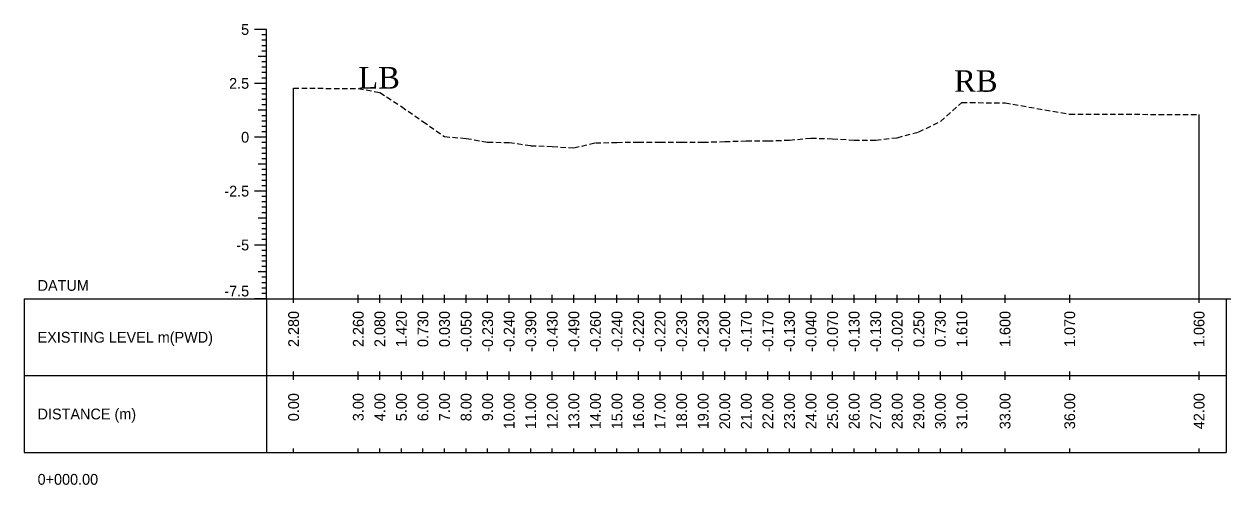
# Model space of a CAD drawing. Header units: inches. Extents: x 4752 to 6808, y -1487 to -426.
# Drawn here: x 4943 to 4998.9, y -1111.8 to -1090.4 of the extents above; entities that cross this region are included whole.
import ezdxf
from ezdxf.enums import TextEntityAlignment as Align

# ---------------------------------------------------------------- set-up
doc = ezdxf.new("R2010")
doc.units = ezdxf.units.IN
doc.header["$MEASUREMENT"] = 0
doc.linetypes.add('HIDDEN', pattern=[0.375, 0.25, -0.125])
doc.layers.add('CS_Drawing', color=7, linetype='Continuous')
doc.layers.add('GL', color=3, linetype='HIDDEN')
doc.styles.add('romans', font='romans.shx')

msp = doc.modelspace()

# ---------------------------------------------------------------- linework, layer by layer
at = {"layer": 'CS_Drawing'}
for p, q in [((4954.207, -1090.666), (4953.645, -1090.666)), ((4954.207, -1090.666), (4953.814, -1090.666)), ((4954.207, -1090.666), (4953.982, -1090.666)), ((4954.207, -1090.916), (4953.982, -1090.916)), ((4954.207, -1103.166), (4954.207, -1090.666)), ((4954.207, -1091.166), (4953.982, -1091.166)), ((4954.207, -1091.416), (4953.982, -1091.416)), ((4954.207, -1091.916), (4953.814, -1091.916)), ((4954.207, -1091.666), (4953.982, -1091.666)), ((4954.207, -1091.916), (4953.982, -1091.916)), ((4954.207, -1092.166), (4953.982, -1092.166)), ((4954.207, -1092.416), (4953.982, -1092.416)), ((4954.207, -1093.166), (4953.645, -1093.166)), ((4954.207, -1093.166), (4953.814, -1093.166)), ((4954.207, -1092.666), (4953.982, -1092.666)), ((4954.207, -1092.916), (4953.982, -1092.916)), ((4954.207, -1093.166), (4953.982, -1093.166)), ((4954.207, -1093.416), (4953.982, -1093.416)), ((4954.207, -1093.666), (4953.982, -1093.666)), ((4955.457, -1103.166), (4955.457, -1093.386)), ((4954.207, -1093.916), (4953.982, -1093.916)), ((4954.207, -1094.166), (4953.982, -1094.166)), ((4954.207, -1094.416), (4953.814, -1094.416)), ((4954.207, -1094.416), (4953.982, -1094.416)), ((4954.207, -1094.666), (4953.982, -1094.666)), ((4997.457, -1103.166), (4997.457, -1094.606)), ((4954.207, -1094.916), (4953.982, -1094.916)), ((4954.207, -1095.166), (4953.982, -1095.166)), ((4954.207, -1095.416), (4953.982, -1095.416)), ((4954.207, -1095.666), (4953.645, -1095.666)), ((4954.207, -1095.666), (4953.814, -1095.666)), ((4954.207, -1095.666), (4953.982, -1095.666)), ((4954.207, -1095.916), (4953.982, -1095.916)), ((4954.207, -1096.166), (4953.982, -1096.166)), ((4954.207, -1096.416), (4953.982, -1096.416)), ((4954.207, -1096.916), (4953.814, -1096.916)), ((4954.207, -1096.666), (4953.982, -1096.666)), ((4954.207, -1096.916), (4953.982, -1096.916)), ((4954.207, -1097.166), (4953.982, -1097.166)), ((4954.207, -1097.416), (4953.982, -1097.416)), ((4954.207, -1097.666), (4953.982, -1097.666)), ((4954.207, -1098.166), (4953.645, -1098.166)), ((4954.207, -1098.166), (4953.814, -1098.166)), ((4954.207, -1097.916), (4953.982, -1097.916)), ((4954.207, -1098.166), (4953.982, -1098.166)), ((4954.207, -1098.416), (4953.982, -1098.416)), ((4954.207, -1098.666), (4953.982, -1098.666)), ((4954.207, -1098.916), (4953.982, -1098.916)), ((4954.207, -1099.166), (4953.982, -1099.166)), ((4954.207, -1099.416), (4953.814, -1099.416)), ((4954.207, -1099.416), (4953.982, -1099.416)), ((4954.207, -1099.666), (4953.982, -1099.666)), ((4954.207, -1099.916), (4953.982, -1099.916)), ((4954.207, -1100.166), (4953.982, -1100.166)), ((4954.207, -1100.416), (4953.982, -1100.416)), ((4954.207, -1100.666), (4953.645, -1100.666)), ((4954.207, -1100.666), (4953.814, -1100.666)), ((4954.207, -1100.666), (4953.982, -1100.666)), ((4954.207, -1100.916), (4953.982, -1100.916)), ((4954.207, -1101.166), (4953.982, -1101.166)), ((4954.207, -1101.416), (4953.982, -1101.416)), ((4954.207, -1101.916), (4953.814, -1101.916)), ((4954.207, -1101.666), (4953.982, -1101.666)), ((4954.207, -1101.916), (4953.982, -1101.916)), ((4954.207, -1102.166), (4953.982, -1102.166)), ((4954.207, -1102.416), (4953.982, -1102.416)), ((4954.207, -1102.666), (4953.982, -1102.666)), ((4942.957, -1103.166), (4954.207, -1103.166)), ((4942.957, -1103.166), (4942.957, -1110.291)), ((4954.207, -1103.166), (4953.645, -1103.166)), ((4954.207, -1103.166), (4953.814, -1103.166)), ((4954.207, -1102.916), (4953.982, -1102.916)), ((4954.207, -1103.166), (4953.982, -1103.166)), ((4954.207, -1103.166), (4998.707, -1103.166)), ((4954.207, -1103.166), (4954.207, -1110.291)), ((4955.457, -1103.353), (4955.457, -1102.978)), ((4958.457, -1103.353), (4958.457, -1102.978)), ((4959.457, -1103.353), (4959.457, -1102.978)), ((4960.457, -1103.353), (4960.457, -1102.978)), ((4961.457, -1103.353), (4961.457, -1102.978)), ((4962.457, -1103.353), (4962.457, -1102.978)), ((4963.457, -1103.353), (4963.457, -1102.978)), ((4964.457, -1103.353), (4964.457, -1102.978)), ((4965.457, -1103.353), (4965.457, -1102.978)), ((4966.457, -1103.353), (4966.457, -1102.978)), ((4967.457, -1103.353), (4967.457, -1102.978)), ((4968.457, -1103.353), (4968.457, -1102.978)), ((4969.457, -1103.353), (4969.457, -1102.978)), ((4970.457, -1103.353), (4970.457, -1102.978)), ((4971.457, -1103.353), (4971.457, -1102.978)), ((4972.457, -1103.353), (4972.457, -1102.978)), ((4973.457, -1103.353), (4973.457, -1102.978)), ((4974.457, -1103.353), (4974.457, -1102.978)), ((4975.457, -1103.353), (4975.457, -1102.978)), ((4976.457, -1103.353), (4976.457, -1102.978)), ((4977.457, -1103.353), (4977.457, -1102.978)), ((4978.457, -1103.353), (4978.457, -1102.978)), ((4979.457, -1103.353), (4979.457, -1102.978)), ((4980.457, -1103.353), (4980.457, -1102.978)), ((4981.457, -1103.353), (4981.457, -1102.978)), ((4982.457, -1103.353), (4982.457, -1102.978)), ((4983.457, -1103.353), (4983.457, -1102.978)), ((4984.457, -1103.353), (4984.457, -1102.978)), ((4985.457, -1103.353), (4985.457, -1102.978)), ((4986.457, -1103.353), (4986.457, -1102.978)), ((4988.457, -1103.353), (4988.457, -1102.978)), ((4991.457, -1103.353), (4991.457, -1102.978)), ((4997.457, -1103.353), (4997.457, -1102.978)), ((4998.707, -1103.166), (4998.932, -1103.166)), ((4998.707, -1103.166), (4998.707, -1110.291)), ((4955.457, -1106.916), (4955.457, -1106.541)), ((4958.457, -1106.916), (4958.457, -1106.541)), ((4959.457, -1106.916), (4959.457, -1106.541)), ((4960.457, -1106.916), (4960.457, -1106.541)), ((4961.457, -1106.916), (4961.457, -1106.541)), ((4962.457, -1106.916), (4962.457, -1106.541)), ((4963.457, -1106.916), (4963.457, -1106.541)), ((4964.457, -1106.916), (4964.457, -1106.541)), ((4965.457, -1106.916), (4965.457, -1106.541)), ((4966.457, -1106.916), (4966.457, -1106.541)), ((4967.457, -1106.916), (4967.457, -1106.541)), ((4968.457, -1106.916), (4968.457, -1106.541)), ((4969.457, -1106.916), (4969.457, -1106.541)), ((4970.457, -1106.916), (4970.457, -1106.541)), ((4971.457, -1106.916), (4971.457, -1106.541)), ((4972.457, -1106.916), (4972.457, -1106.541)), ((4973.457, -1106.916), (4973.457, -1106.541)), ((4974.457, -1106.916), (4974.457, -1106.541)), ((4975.457, -1106.916), (4975.457, -1106.541)), ((4976.457, -1106.916), (4976.457, -1106.541)), ((4977.457, -1106.916), (4977.457, -1106.541)), ((4978.457, -1106.916), (4978.457, -1106.541)), ((4979.457, -1106.916), (4979.457, -1106.541)), ((4980.457, -1106.916), (4980.457, -1106.541)), ((4981.457, -1106.916), (4981.457, -1106.541)), ((4982.457, -1106.916), (4982.457, -1106.541)), ((4983.457, -1106.916), (4983.457, -1106.541)), ((4984.457, -1106.916), (4984.457, -1106.541)), ((4985.457, -1106.916), (4985.457, -1106.541)), ((4986.457, -1106.916), (4986.457, -1106.541)), ((4988.457, -1106.916), (4988.457, -1106.541)), ((4991.457, -1106.916), (4991.457, -1106.541)), ((4997.457, -1106.916), (4997.457, -1106.541)), ((4942.957, -1106.728), (4954.207, -1106.728)), ((4954.207, -1106.728), (4998.707, -1106.728)), ((4954.207, -1106.728), (4998.707, -1106.728)), ((4942.957, -1110.291), (4954.207, -1110.291)), ((4954.207, -1110.291), (4998.707, -1110.291)), ((4955.457, -1110.291), (4955.457, -1110.103)), ((4958.457, -1110.291), (4958.457, -1110.103)), ((4959.457, -1110.291), (4959.457, -1110.103)), ((4960.457, -1110.291), (4960.457, -1110.103)), ((4961.457, -1110.291), (4961.457, -1110.103)), ((4962.457, -1110.291), (4962.457, -1110.103)), ((4963.457, -1110.291), (4963.457, -1110.103)), ((4964.457, -1110.291), (4964.457, -1110.103)), ((4965.457, -1110.291), (4965.457, -1110.103)), ((4966.457, -1110.291), (4966.457, -1110.103)), ((4967.457, -1110.291), (4967.457, -1110.103)), ((4968.457, -1110.291), (4968.457, -1110.103)), ((4969.457, -1110.291), (4969.457, -1110.103)), ((4970.457, -1110.291), (4970.457, -1110.103)), ((4971.457, -1110.291), (4971.457, -1110.103)), ((4972.457, -1110.291), (4972.457, -1110.103)), ((4973.457, -1110.291), (4973.457, -1110.103)), ((4974.457, -1110.291), (4974.457, -1110.103)), ((4975.457, -1110.291), (4975.457, -1110.103)), ((4976.457, -1110.291), (4976.457, -1110.103)), ((4977.457, -1110.291), (4977.457, -1110.103)), ((4978.457, -1110.291), (4978.457, -1110.103)), ((4979.457, -1110.291), (4979.457, -1110.103)), ((4980.457, -1110.291), (4980.457, -1110.103)), ((4981.457, -1110.291), (4981.457, -1110.103)), ((4982.457, -1110.291), (4982.457, -1110.103)), ((4983.457, -1110.291), (4983.457, -1110.103)), ((4984.457, -1110.291), (4984.457, -1110.103)), ((4985.457, -1110.291), (4985.457, -1110.103)), ((4986.457, -1110.291), (4986.457, -1110.103)), ((4988.457, -1110.291), (4988.457, -1110.103)), ((4991.457, -1110.291), (4991.457, -1110.103)), ((4997.457, -1110.291), (4997.457, -1110.103))]:
    msp.add_line(p, q, dxfattribs=at)
at = {"layer": 'GL'}
msp.add_lwpolyline([(4955.457, -1093.386), (4958.457, -1093.406), (4959.457, -1093.586), (4960.457, -1094.246), (4961.457, -1094.936), (4962.457, -1095.636), (4963.457, -1095.716), (4964.457, -1095.896), (4965.457, -1095.906), (4966.457, -1096.056), (4967.457, -1096.096), (4968.457, -1096.156), (4969.457, -1095.926), (4970.457, -1095.906), (4971.457, -1095.886), (4972.457, -1095.886), (4973.457, -1095.896), (4974.457, -1095.896), (4975.457, -1095.866), (4976.457, -1095.836), (4977.457, -1095.836), (4978.457, -1095.796), (4979.457, -1095.706), (4980.457, -1095.736), (4981.457, -1095.796), (4982.457, -1095.796), (4983.457, -1095.686), (4984.457, -1095.416), (4985.457, -1094.936), (4986.457, -1094.056), (4988.457, -1094.066), (4991.457, -1094.596), (4997.457, -1094.606)], dxfattribs=at)

# ---------------------------------------------------------------- texts
at = {"char_height": 1, "width": 325.84704, "attachment_point": 1, "style": 'romans'}
for s, insert in [('{\\fTimes New Roman|b0|i0|c0|p18;LB}', (4958.457, -1092.406)), ('\\pi-1,l1;{\\fTimes New Roman|b0|i0|c0|p18;RB}', (4986.097, -1092.556))]:
    msp.add_mtext(s, dxfattribs=dict(at, insert=insert))
at = {"layer": 'CS_Drawing'}
for s, p in [('5', (4953.395, -1090.666)), ('2.5', (4953.395, -1093.166)), ('0', (4953.395, -1095.666)), ('-2.5', (4953.395, -1098.166)), ('-5', (4953.395, -1100.666))]:
    msp.add_text(s, height=0.5, dxfattribs=at).set_placement(p, align=Align.MIDDLE_RIGHT)
for s, p in [('DATUM', (4943.582, -1102.541)), ('EXISTING LEVEL m(PWD)', (4943.582, -1104.947)), ('DISTANCE (m)', (4943.582, -1108.509)), ('0+000.00', (4943.582, -1111.541))]:
    msp.add_text(s, height=0.5, dxfattribs=at).set_placement(p, align=Align.MIDDLE_LEFT)
msp.add_text('-7.5', height=0.5, dxfattribs=at).set_placement((4953.395, -1103.053), align=Align.RIGHT)
for s, p in [('2.280', (4955.457, -1103.728)), ('2.260', (4958.457, -1103.728)), ('2.080', (4959.457, -1103.728)), ('1.420', (4960.457, -1103.728)), ('0.730', (4961.457, -1103.728)), ('0.030', (4962.457, -1103.728)), ('-0.050', (4963.457, -1103.728)), ('-0.230', (4964.457, -1103.728)), ('-0.240', (4965.457, -1103.728)), ('-0.390', (4966.457, -1103.728)), ('-0.430', (4967.457, -1103.728)), ('-0.490', (4968.457, -1103.728)), ('-0.260', (4969.457, -1103.728)), ('-0.240', (4970.457, -1103.728)), ('-0.220', (4971.457, -1103.728)), ('-0.220', (4972.457, -1103.728)), ('-0.230', (4973.457, -1103.728)), ('-0.230', (4974.457, -1103.728)), ('-0.200', (4975.457, -1103.728)), ('-0.170', (4976.457, -1103.728)), ('-0.170', (4977.457, -1103.728)), ('-0.130', (4978.457, -1103.728)), ('-0.040', (4979.457, -1103.728)), ('-0.070', (4980.457, -1103.728)), ('-0.130', (4981.457, -1103.728)), ('-0.130', (4982.457, -1103.728)), ('-0.020', (4983.457, -1103.728)), ('0.250', (4984.457, -1103.728)), ('0.730', (4985.457, -1103.728)), ('1.610', (4986.457, -1103.728)), ('1.600', (4988.457, -1103.728)), ('1.070', (4991.457, -1103.728)), ('1.060', (4997.457, -1103.728)), ('0.00', (4955.457, -1107.541)), ('3.00', (4958.457, -1107.541)), ('4.00', (4959.457, -1107.541)), ('5.00', (4960.457, -1107.541)), ('6.00', (4961.457, -1107.541)), ('7.00', (4962.457, -1107.541)), ('8.00', (4963.457, -1107.541)), ('9.00', (4964.457, -1107.541)), ('10.00', (4965.457, -1107.541)), ('11.00', (4966.457, -1107.541)), ('12.00', (4967.457, -1107.541)), ('13.00', (4968.457, -1107.541)), ('14.00', (4969.457, -1107.541)), ('15.00', (4970.457, -1107.541)), ('16.00', (4971.457, -1107.541)), ('17.00', (4972.457, -1107.541)), ('18.00', (4973.457, -1107.541)), ('19.00', (4974.457, -1107.541)), ('20.00', (4975.457, -1107.541)), ('21.00', (4976.457, -1107.541)), ('22.00', (4977.457, -1107.541)), ('23.00', (4978.457, -1107.541)), ('24.00', (4979.457, -1107.541)), ('25.00', (4980.457, -1107.541)), ('26.00', (4981.457, -1107.541)), ('27.00', (4982.457, -1107.541)), ('28.00', (4983.457, -1107.541)), ('29.00', (4984.457, -1107.541)), ('30.00', (4985.457, -1107.541)), ('31.00', (4986.457, -1107.541)), ('33.00', (4988.457, -1107.541)), ('36.00', (4991.457, -1107.541)), ('42.00', (4997.457, -1107.541))]:
    msp.add_text(s, height=0.5, rotation=90, dxfattribs=at).set_placement(p, align=Align.MIDDLE_RIGHT)

doc.saveas('drawing.dxf')
